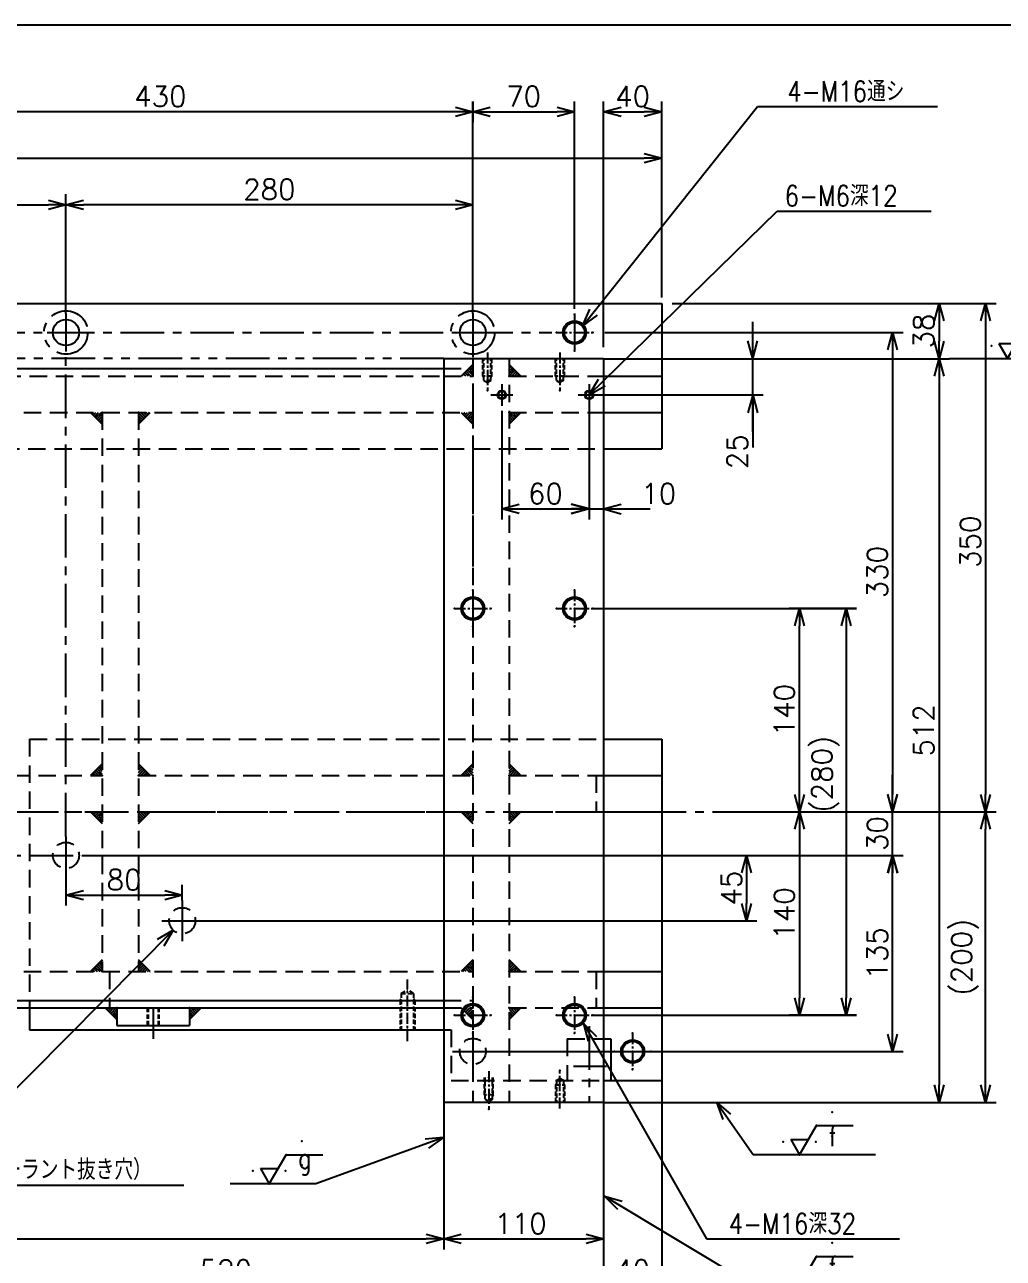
# Model space of a CAD drawing. Header units: millimetres. Extents: x -868 to 0, y 0 to 636.
# Drawn here: x -389.3 to -220.9, y 372.7 to 585 of the extents above; entities that cross this region are included whole.
import ezdxf

# ---------------------------------------------------------------- set-up
doc = ezdxf.new("R2010")
doc.units = ezdxf.units.MM
for name, pattern in [('CENTER', [12, 7.5, -1.5, 1.5, -1.5]), ('DASHED', [4.5, 3, -1.5]), ('PHANTOM', [15, 7.5, -1.5, 1.5, -1.5, 1.5, -1.5])]:
    doc.linetypes.add(name, pattern=pattern)
doc.layers.add('VIEW0001', color=7, linetype='Continuous')
doc.styles.get("Standard").update_dxf_attribs({"font": 'ROMANS', "bigfont": 'EXTFONT'})
doc.dimstyles.new('ISO-25', dxfattribs={"dimtxt": 2.5, "dimasz": 2.5, "dimexe": 1.25, "dimexo": 0.625, "dimtad": 1, "dimtxsty": 'Standard', "dimcen": 2.5, "dimadec": 0, "dimazin": 0, "dimtfac": 1, "dimtmove": 0, "dimatfit": 3, "dimfxl": 1, "dimarcsym": 0})

# ---------------------------------------------------------------- blocks, each defined once
blk = doc.blocks.new('DTL0026')
at = {"color": 0, "linetype": 'DASHED'}
for p, q in [((-4, 12), (-4, 0)), ((-3.4, 12), (-3.4, 0)), ((3.4, 12), (3.4, 0)), ((4, 12), (4, 0))]:
    blk.add_line(p, q, dxfattribs=at)
at = {"color": 0}
blk.add_point((0, 0), dxfattribs=at)
blk = doc.blocks.new('DTL0055')
at = {"color": 0, "linetype": 'CENTER'}
blk.add_line((-7.93, 0), (34.57, 0), dxfattribs=at)
at = {"color": 0, "linetype": 'DASHED'}
for p, q in [((20, 5), (0, 5)), ((25, 4.25), (0, 4.25)), ((20, 5), (20, -5)), ((20, 5), (21.3, 4.25)), ((25, 4.25), (25, -4.25)), ((25, 4.25), (27.45, 0)), ((25, -4.25), (0, -4.25)), ((20, -5), (0, -5)), ((20, -5), (21.3, -4.25)), ((25, -4.25), (27.45, 0))]:
    blk.add_line(p, q, dxfattribs=at)
at = {"color": 0}
for p in [(0, 0), (20, 0)]:
    blk.add_point(p, dxfattribs=at)
blk = doc.blocks.new('DTL0018')
h = blk.add_hatch()
h.set_pattern_fill('ANSI31', color=0, scale=0.4, style=0, pattern_type=2)
h.set_pattern_definition([(45, (0, 0), (-0.89443, 0.89443), [])])
h.paths.add_polyline_path([(0, 8), (8, 0), (0, 0)])
at = {"color": 0, "linetype": 'Continuous'}
blk.add_line((8, 0), (0, 8), dxfattribs=at)
at = {"color": 0}
blk.add_point((0, 0), dxfattribs=at)
blk = doc.blocks.new('DTL0029')
at = {"color": 0, "linetype": 'CENTER'}
for p, q in [((0, 12.5), (0, -12.5)), ((-12.5, 0), (12.5, 0))]:
    blk.add_line(p, q, dxfattribs=at)
at = {"color": 0, "linetype": 'Continuous'}
for radius in [8, 7]:
    blk.add_circle((0, 0), radius, dxfattribs=at)
at = {"color": 0}
for p in [(0, 12.5), (-12.5, 0), (-12.5, 0), (-12.5, 0), (0, 0), (12.5, 0), (12.5, 0), (12.5, 0), (0, -12.5)]:
    blk.add_point(p, dxfattribs=at)
blk = doc.blocks.new('DTL0028')
at = {"color": 0, "linetype": 'CENTER'}
blk.add_line((4.25, 0), (-21.82, 0), dxfattribs=at)
at = {"color": 0, "linetype": 'DASHED'}
for p, q in [((-15, 2.5), (-16.44, 0)), ((-15, -2.5), (-16.44, 0)), ((-15, -2.5), (-15, 2.5)), ((-15, 2.5), (0, 2.5)), ((-12, 3), (-12.87, 2.5)), ((-12, -3), (-12, 3)), ((-12, 3), (0, 3)), ((-15, -2.5), (0, -2.5)), ((-12, -3), (-12.87, -2.5)), ((-12, -3), (0, -3))]:
    blk.add_line(p, q, dxfattribs=at)
at = {"color": 0}
for p in [(-21.82, 0), (-12, 0), (0, 0)]:
    blk.add_point(p, dxfattribs=at)
blk = doc.blocks.new('USER0013')
at = {"color": 0, "linetype": 'Continuous'}
for radius in [3, 2.5]:
    blk.add_circle((0, 0), radius, dxfattribs=at)
at = {"color": 0}
blk.add_point((0, 0), dxfattribs=at)
blk = doc.blocks.new('_Open30')
at = {"color": 0, "linetype": 'ByBlock', "lineweight": -2}
for p, q in [((-1, 0.267949), (0, 0)), ((0, 0), (-1, -0.267949)), ((0, 0), (-1, 0))]:
    blk.add_line(p, q, dxfattribs=at)
blk = doc.blocks.new('*D116')
at = {"color": 0, "lineweight": -2}
for p, q in [((-277.6, 537.01), (-230.2, 537.01)), ((-232, 534.01), (-232, 530.51))]:
    blk.add_line(p, q, dxfattribs=at)
at = {"layer": 'Defpoints', "color": 0}
for p in [(-277.6, 537.01), (-265.97, 527.51), (-232, 527.51)]:
    blk.add_point(p, dxfattribs=at)
at = {"color": 0, "lineweight": -2, "xscale": 3, "yscale": 3, "zscale": 3}
for p, rotation in [((-232, 537.01), 90), ((-232, 527.51), 270)]:
    blk.add_blockref('_Open30', p, dxfattribs=dict(at, rotation=rotation))
at = {"color": 0, "insert": (-234.64, 532.27), "char_height": 3.5, "attachment_point": 5, "rotation": 90}
blk.add_mtext('38', dxfattribs=at)
blk = doc.blocks.new('*D117')
at = {"color": 0, "lineweight": -2}
for p, q in [((-254.41, 442.01), (-238.2, 442.01)), ((-240, 411.26), (-240, 439.01)), ((-308.72, 408.26), (-238.2, 408.26))]:
    blk.add_line(p, q, dxfattribs=at)
at = {"layer": 'Defpoints', "color": 0}
for p in [(-254.41, 442.01), (-240, 442.01), (-308.72, 408.26)]:
    blk.add_point(p, dxfattribs=at)
at = {"color": 0, "lineweight": -2, "xscale": 3, "yscale": 3, "zscale": 3}
for p, rotation in [((-240, 442.01), 90), ((-240, 408.26), 270)]:
    blk.add_blockref('_Open30', p, dxfattribs=dict(at, rotation=rotation))
at = {"color": 0, "insert": (-242.64, 425.14), "char_height": 3.5, "attachment_point": 5, "rotation": 90}
blk.add_mtext('135', dxfattribs=at)
blk = doc.blocks.new('*D150')
at = {"color": 0, "lineweight": -2}
for p, q in [((-382.22, 535.26), (-382.22, 555.8)), ((-312.22, 535.26), (-312.22, 555.8)), ((-315.22, 554), (-379.22, 554))]:
    blk.add_line(p, q, dxfattribs=at)
at = {"layer": 'Defpoints', "color": 0}
for p in [(-382.22, 554), (-382.22, 535.26), (-312.22, 535.26)]:
    blk.add_point(p, dxfattribs=at)
at = {"color": 0, "lineweight": -2, "xscale": 3, "yscale": 3, "zscale": 3, "rotation": 180}
blk.add_blockref('_Open30', (-382.22, 554), dxfattribs=at)
at = {"color": 0, "lineweight": -2, "xscale": 3, "yscale": 3, "zscale": 3}
blk.add_blockref('_Open30', (-312.22, 554), dxfattribs=at)
at = {"color": 0, "insert": (-347.22, 556.64), "char_height": 3.5, "attachment_point": 5}
blk.add_mtext('280', dxfattribs=at)
blk = doc.blocks.new('USER0001')
at = {"color": 0, "linetype": 'Continuous'}
for p, q in [((0, 0), (2.89, 5)), ((2.89, 5), (9.2, 5)), ((-1.5, 2.6), (0, 0)), ((-1.5, 2.6), (1.5, 2.6))]:
    blk.add_line(p, q, dxfattribs=at)
at = {"color": 0}
for p in [(5.6, 7.3), (2.89, 5), (-2.8, 2.2), (2.8, 2.2), (5.6, 3.2), (5.6, 3.2), (0, 0)]:
    blk.add_point(p, dxfattribs=at)
blk = doc.blocks.new('SYM0018')
at = {"color": 0}
blk.add_blockref('USER0001', (0, 0), dxfattribs=at)
at = {"color": 0, "insert": (4.98, 1.45), "char_height": 3.5, "attachment_point": 7}
blk.add_mtext('{\\W0.8;g}', dxfattribs=at)
blk = doc.blocks.new('SYM0019')
at = {"color": 7, "linetype": 'Continuous'}
for p, q in [((0, 0), (-21.99, -7.93)), ((0, 0), (-3.15, -0.27)), ((0, 0), (-2.6, -1.81)), ((-21.99, -7.93), (-36.69, -7.93))]:
    blk.add_line(p, q, dxfattribs=at)
blk = doc.blocks.new('SYM0020')
at = {"color": 0}
blk.add_blockref('USER0001', (0, 0), dxfattribs=at)
at = {"color": 0, "insert": (4.98, 1.45), "char_height": 3.5, "attachment_point": 7}
blk.add_mtext('{\\W0.8;f}', dxfattribs=at)
blk = doc.blocks.new('SYM0032')
at = {"color": 7, "linetype": 'Continuous'}
for p, q in [((0, 0), (21.2, -37.09)), ((0, 0), (2.23, -2.25)), ((0, 0), (0.81, -3.06)), ((21.2, -37.09), (54.36, -37.09))]:
    blk.add_line(p, q, dxfattribs=at)
at = {"color": 7, "insert": (24.98, -36.21), "char_height": 3.5, "attachment_point": 7}
blk.add_mtext('{\\W0.833333;4-M16深32}', dxfattribs=at)
blk = doc.blocks.new('*D215')
at = {"color": 0, "lineweight": -2}
for p, q in [((-559.72, 537.7), (-559.72, 563)), ((-279.72, 538.03), (-279.72, 563)), ((-556.72, 562), (-282.72, 562))]:
    blk.add_line(p, q, dxfattribs=at)
at = {"layer": 'Defpoints', "color": 0}
for p in [(-279.72, 562), (-559.72, 537.7), (-279.72, 538.03)]:
    blk.add_point(p, dxfattribs=at)
at = {"color": 0, "lineweight": -2, "xscale": 3, "yscale": 3, "zscale": 3, "rotation": 180}
blk.add_blockref('_Open30', (-559.72, 562), dxfattribs=at)
at = {"color": 0, "lineweight": -2, "xscale": 3, "yscale": 3, "zscale": 3}
blk.add_blockref('_Open30', (-279.72, 562), dxfattribs=at)
at = {"color": 0, "insert": (-407.79, 564.64), "char_height": 3.5, "attachment_point": 5}
blk.add_mtext('\\A1;1120', dxfattribs=at)
blk = doc.blocks.new('*D216')
at = {"color": 0, "lineweight": -2}
for p, q in [((-317.22, 399.51), (-317.22, 374.2)), ((-289.72, 399.51), (-289.72, 374.2)), ((-314.22, 376), (-292.72, 376))]:
    blk.add_line(p, q, dxfattribs=at)
at = {"layer": 'Defpoints', "color": 0}
for p in [(-317.22, 399.51), (-289.72, 399.51), (-289.72, 376)]:
    blk.add_point(p, dxfattribs=at)
at = {"color": 0, "lineweight": -2, "xscale": 3, "yscale": 3, "zscale": 3, "rotation": 180}
blk.add_blockref('_Open30', (-317.22, 376), dxfattribs=at)
at = {"color": 0, "lineweight": -2, "xscale": 3, "yscale": 3, "zscale": 3}
blk.add_blockref('_Open30', (-289.72, 376), dxfattribs=at)
at = {"color": 0, "insert": (-304, 378.64), "char_height": 3.5, "attachment_point": 5}
blk.add_mtext('\\A1;110', dxfattribs=at)
blk = doc.blocks.new('*D217')
at = {"color": 0, "lineweight": -2}
for p, q in [((-523.47, 399.51), (-523.47, 374.2)), ((-520.47, 376), (-320.22, 376))]:
    blk.add_line(p, q, dxfattribs=at)
at = {"layer": 'Defpoints', "color": 0}
for p in [(-523.47, 399.51), (-317.22, 399.51), (-317.22, 376)]:
    blk.add_point(p, dxfattribs=at)
at = {"color": 0, "lineweight": -2, "xscale": 3, "yscale": 3, "zscale": 3, "rotation": 180}
blk.add_blockref('_Open30', (-523.47, 376), dxfattribs=at)
at = {"color": 0, "lineweight": -2, "xscale": 3, "yscale": 3, "zscale": 3}
blk.add_blockref('_Open30', (-317.22, 376), dxfattribs=at)
at = {"color": 0, "insert": (-408, 378.64), "char_height": 3.5, "attachment_point": 5}
blk.add_mtext('\\A1;825', dxfattribs=at)
blk = doc.blocks.new('*D218')
at = {"color": 0, "lineweight": -2}
for p, q in [((-291.6, 484.51), (-246.2, 484.51)), ((-248, 481.51), (-248, 417.51)), ((-291.6, 414.51), (-246.2, 414.51))]:
    blk.add_line(p, q, dxfattribs=at)
at = {"layer": 'Defpoints', "color": 0}
for p in [(-291.6, 484.51), (-291.6, 414.51), (-248, 414.51)]:
    blk.add_point(p, dxfattribs=at)
at = {"color": 0, "lineweight": -2, "xscale": 3, "yscale": 3, "zscale": 3}
for p, rotation in [((-248, 484.51), 90.00000000000001), ((-248, 414.51), 270)]:
    blk.add_blockref('_Open30', p, dxfattribs=dict(at, rotation=rotation))
at = {"color": 0, "insert": (-251.54, 456), "char_height": 3.5, "attachment_point": 5, "rotation": 90}
blk.add_mtext('\\A1;(280)', dxfattribs=at)
blk = doc.blocks.new('*D219')
at = {"color": 0, "lineweight": -2}
for p, q in [((-288.28, 527.51), (-230.2, 527.51)), ((-232, 524.51), (-232, 402.51)), ((-289.72, 399.51), (-230.2, 399.51))]:
    blk.add_line(p, q, dxfattribs=at)
at = {"layer": 'Defpoints', "color": 0}
for p in [(-288.28, 527.51), (-289.72, 399.51), (-232, 399.51)]:
    blk.add_point(p, dxfattribs=at)
at = {"color": 0, "lineweight": -2, "xscale": 3, "yscale": 3, "zscale": 3}
for p, rotation in [((-232, 527.51), 90.00000000000001), ((-232, 399.51), 270)]:
    blk.add_blockref('_Open30', p, dxfattribs=dict(at, rotation=rotation))
at = {"color": 0, "insert": (-234.64, 463.52), "char_height": 3.5, "attachment_point": 5, "rotation": 90}
blk.add_mtext('\\A1;512', dxfattribs=at)
blk = doc.blocks.new('*D220')
at = {"color": 0, "lineweight": -2}
for p, q in [((-312.22, 535.62), (-312.22, 571.8)), ((-294.72, 536.1), (-294.72, 571.8)), ((-309.22, 570), (-297.72, 570))]:
    blk.add_line(p, q, dxfattribs=at)
at = {"layer": 'Defpoints', "color": 0}
for p in [(-294.72, 570), (-312.22, 535.62), (-294.72, 536.1)]:
    blk.add_point(p, dxfattribs=at)
at = {"color": 0, "lineweight": -2, "xscale": 3, "yscale": 3, "zscale": 3, "rotation": 180}
blk.add_blockref('_Open30', (-312.22, 570), dxfattribs=at)
at = {"color": 0, "lineweight": -2, "xscale": 3, "yscale": 3, "zscale": 3}
blk.add_blockref('_Open30', (-294.72, 570), dxfattribs=at)
at = {"color": 0, "insert": (-303.47, 572.64), "char_height": 3.5, "attachment_point": 5}
blk.add_mtext('\\A1;70', dxfattribs=at)
blk = doc.blocks.new('*D233')
at = {"color": 0, "lineweight": -2}
for p, q in [((-289.72, 399.51), (-289.72, 366.2)), ((-292.72, 368), (-416.72, 368))]:
    blk.add_line(p, q, dxfattribs=at)
at = {"layer": 'Defpoints', "color": 0}
for p in [(-289.72, 399.51), (-419.72, 387.63), (-419.72, 368)]:
    blk.add_point(p, dxfattribs=at)
at = {"color": 0, "lineweight": -2, "xscale": 3, "yscale": 3, "zscale": 3, "rotation": 180}
blk.add_blockref('_Open30', (-419.72, 368), dxfattribs=at)
at = {"color": 0, "lineweight": -2, "xscale": 3, "yscale": 3, "zscale": 3}
blk.add_blockref('_Open30', (-289.72, 368), dxfattribs=at)
at = {"color": 0, "insert": (-354.72, 370.64), "char_height": 3.5, "attachment_point": 5}
blk.add_mtext('520', dxfattribs=at)
blk = doc.blocks.new('*D250')
at = {"color": 0, "lineweight": -2}
for p, q in [((-279.72, 403.26), (-279.72, 366.2)), ((-282.72, 368), (-286.72, 368))]:
    blk.add_line(p, q, dxfattribs=at)
at = {"layer": 'Defpoints', "color": 0}
for p in [(-279.72, 403.26), (-289.72, 368), (-289.72, 351.7)]:
    blk.add_point(p, dxfattribs=at)
at = {"color": 0, "lineweight": -2, "xscale": 3, "yscale": 3, "zscale": 3, "rotation": 180}
blk.add_blockref('_Open30', (-289.72, 368), dxfattribs=at)
at = {"color": 0, "lineweight": -2, "xscale": 3, "yscale": 3, "zscale": 3}
blk.add_blockref('_Open30', (-279.72, 368), dxfattribs=at)
at = {"color": 0, "insert": (-284.72, 370.64), "char_height": 3.5, "attachment_point": 5}
blk.add_mtext('40', dxfattribs=at)
blk = doc.blocks.new('SYM0035')
at = {"color": 7, "linetype": 'Continuous'}
for p, q in [((0, 0), (25.55, -15.39)), ((0, 0), (3.04, -0.87)), ((0, 0), (2.19, -2.28)), ((25.55, -15.39), (46.61, -15.39))]:
    blk.add_line(p, q, dxfattribs=at)
blk = doc.blocks.new('SYM0039')
at = {"color": 0}
blk.add_blockref('USER0001', (0, 0), dxfattribs=at)
at = {"color": 0, "insert": (4.98, 1.45), "char_height": 3.5, "attachment_point": 7}
blk.add_mtext('{\\W0.8;f}', dxfattribs=at)
blk = doc.blocks.new('*D273')
at = {"color": 0, "lineweight": -2}
for p, q in [((-246.2, 484.51), (-257.8, 484.51)), ((-256, 452.51), (-256, 481.51)), ((-267.84, 449.51), (-254.2, 449.51))]:
    blk.add_line(p, q, dxfattribs=at)
at = {"layer": 'Defpoints', "color": 0}
for p in [(-256, 484.51), (-246.2, 484.51), (-267.84, 449.51)]:
    blk.add_point(p, dxfattribs=at)
at = {"color": 0, "lineweight": -2, "xscale": 3, "yscale": 3, "zscale": 3}
for p, rotation in [((-256, 484.51), 90), ((-256, 449.51), 270)]:
    blk.add_blockref('_Open30', p, dxfattribs=dict(at, rotation=rotation))
at = {"color": 0, "insert": (-258.64, 467.02), "char_height": 3.5, "attachment_point": 5, "rotation": 90}
blk.add_mtext('140', dxfattribs=at)
blk = doc.blocks.new('*D274')
at = {"color": 0, "lineweight": -2}
for p, q in [((-256, 446.51), (-256, 417.51)), ((-246.2, 414.51), (-257.8, 414.51))]:
    blk.add_line(p, q, dxfattribs=at)
at = {"layer": 'Defpoints', "color": 0}
for p in [(-267.84, 449.51), (-256, 414.51), (-246.2, 414.51)]:
    blk.add_point(p, dxfattribs=at)
at = {"color": 0, "lineweight": -2, "xscale": 3, "yscale": 3, "zscale": 3}
for p, rotation in [((-256, 449.51), 90), ((-256, 414.51), 270)]:
    blk.add_blockref('_Open30', p, dxfattribs=dict(at, rotation=rotation))
at = {"color": 0, "insert": (-258.64, 432.02), "char_height": 3.5, "attachment_point": 5, "rotation": 90}
blk.add_mtext('140', dxfattribs=at)
blk = doc.blocks.new('*D275')
at = {"color": 0, "lineweight": -2}
for p, q in [((-289.49, 532.01), (-238.2, 532.01)), ((-240, 529.01), (-240, 452.51)), ((-267.84, 449.51), (-238.2, 449.51))]:
    blk.add_line(p, q, dxfattribs=at)
at = {"layer": 'Defpoints', "color": 0}
for p in [(-289.49, 532.01), (-267.84, 449.51), (-240, 449.51)]:
    blk.add_point(p, dxfattribs=at)
at = {"color": 0, "lineweight": -2, "xscale": 3, "yscale": 3, "zscale": 3}
for p, rotation in [((-240, 532.01), 90.00000000000001), ((-240, 449.51), 270)]:
    blk.add_blockref('_Open30', p, dxfattribs=dict(at, rotation=rotation))
at = {"color": 0, "insert": (-242.64, 490.77), "char_height": 3.5, "attachment_point": 5, "rotation": 90}
blk.add_mtext('330', dxfattribs=at)
blk = doc.blocks.new('*D276')
at = {"color": 7, "linetype": 'Continuous'}
for p, q in [((-240, 435.66), (-240, 455.86)), ((-240, 449.51), (-240.82, 452.57)), ((-240, 449.51), (-239.18, 452.57)), ((-378.97, 442.01), (-238.2, 442.01)), ((-240, 442.01), (-240.82, 438.96)), ((-240, 442.01), (-239.18, 438.96))]:
    blk.add_line(p, q, dxfattribs=at)
at = {"layer": 'Defpoints', "color": 0}
for p in [(-267.84, 449.51), (-240, 449.51), (-378.97, 442.01)]:
    blk.add_point(p, dxfattribs=at)
at = {"color": 0, "insert": (-242.64, 445.77), "char_height": 3.5, "attachment_point": 5, "rotation": 90}
blk.add_mtext('30', dxfattribs=at)
blk = doc.blocks.new('*D284')
at = {"color": 0, "lineweight": -2}
for p, q in [((-419.72, 548.72), (-419.72, 555.8)), ((-382.22, 537.53), (-382.22, 555.8)), ((-416.72, 554), (-385.22, 554))]:
    blk.add_line(p, q, dxfattribs=at)
at = {"layer": 'Defpoints', "color": 0}
for p in [(-382.22, 554), (-419.72, 548.72), (-382.22, 537.53)]:
    blk.add_point(p, dxfattribs=at)
at = {"color": 0, "lineweight": -2, "xscale": 3, "yscale": 3, "zscale": 3, "rotation": 180}
blk.add_blockref('_Open30', (-419.72, 554), dxfattribs=at)
at = {"color": 0, "lineweight": -2, "xscale": 3, "yscale": 3, "zscale": 3}
blk.add_blockref('_Open30', (-382.22, 554), dxfattribs=at)
at = {"color": 0, "insert": (-400.97, 556.64), "char_height": 3.5, "attachment_point": 5}
blk.add_mtext('150', dxfattribs=at)
blk = doc.blocks.new('*D287')
at = {"color": 0, "lineweight": -2}
for p, q in [((-419.72, 548.72), (-419.72, 571.8)), ((-312.22, 571.8), (-312.22, 568.2)), ((-315.22, 570), (-416.72, 570))]:
    blk.add_line(p, q, dxfattribs=at)
at = {"layer": 'Defpoints', "color": 0}
for p in [(-312.22, 571.8), (-419.72, 570), (-419.72, 548.72)]:
    blk.add_point(p, dxfattribs=at)
at = {"color": 0, "lineweight": -2, "xscale": 3, "yscale": 3, "zscale": 3, "rotation": 180}
blk.add_blockref('_Open30', (-419.72, 570), dxfattribs=at)
at = {"color": 0, "lineweight": -2, "xscale": 3, "yscale": 3, "zscale": 3}
blk.add_blockref('_Open30', (-312.22, 570), dxfattribs=at)
at = {"color": 0, "insert": (-365.97, 572.64), "char_height": 3.5, "attachment_point": 5}
blk.add_mtext('430', dxfattribs=at)
blk = doc.blocks.new('*D289')
at = {"color": 0, "lineweight": -2}
for p, q in [((-289.72, 529.49), (-289.72, 571.8)), ((-279.72, 538.44), (-279.72, 571.8)), ((-286.72, 570), (-282.72, 570))]:
    blk.add_line(p, q, dxfattribs=at)
at = {"layer": 'Defpoints', "color": 0}
for p in [(-279.72, 570), (-279.72, 538.44), (-289.72, 529.49)]:
    blk.add_point(p, dxfattribs=at)
at = {"color": 0, "lineweight": -2, "xscale": 3, "yscale": 3, "zscale": 3, "rotation": 180}
blk.add_blockref('_Open30', (-289.72, 570), dxfattribs=at)
at = {"color": 0, "lineweight": -2, "xscale": 3, "yscale": 3, "zscale": 3}
blk.add_blockref('_Open30', (-279.72, 570), dxfattribs=at)
at = {"color": 0, "insert": (-284.72, 572.64), "char_height": 3.5, "attachment_point": 5}
blk.add_mtext('40', dxfattribs=at)
blk = doc.blocks.new('*D290')
at = {"color": 0, "lineweight": -2}
for p, q in [((-277.91, 537.01), (-222.2, 537.01)), ((-224, 534.01), (-224, 452.51)), ((-267.84, 449.51), (-222.2, 449.51))]:
    blk.add_line(p, q, dxfattribs=at)
at = {"layer": 'Defpoints', "color": 0}
for p in [(-277.91, 537.01), (-267.84, 449.51), (-224, 449.51)]:
    blk.add_point(p, dxfattribs=at)
at = {"color": 0, "lineweight": -2, "xscale": 3, "yscale": 3, "zscale": 3}
for p, rotation in [((-224, 537.01), 90.00000000000001), ((-224, 449.51), 270)]:
    blk.add_blockref('_Open30', p, dxfattribs=dict(at, rotation=rotation))
at = {"color": 0, "insert": (-226.64, 496), "char_height": 3.5, "attachment_point": 5, "rotation": 90}
blk.add_mtext('350', dxfattribs=at)
blk = doc.blocks.new('*D291')
at = {"color": 0, "lineweight": -2}
for p, q in [((-224, 402.51), (-224, 446.51)), ((-289.72, 399.51), (-222.2, 399.51))]:
    blk.add_line(p, q, dxfattribs=at)
at = {"layer": 'Defpoints', "color": 0}
for p in [(-267.84, 449.51), (-224, 449.51), (-289.72, 399.51)]:
    blk.add_point(p, dxfattribs=at)
at = {"color": 0, "lineweight": -2, "xscale": 3, "yscale": 3, "zscale": 3}
for p, rotation in [((-224, 449.51), 90), ((-224, 399.51), 270)]:
    blk.add_blockref('_Open30', p, dxfattribs=dict(at, rotation=rotation))
at = {"color": 0, "insert": (-227.54, 424.52), "char_height": 3.5, "attachment_point": 5, "rotation": 90}
blk.add_mtext('(200)', dxfattribs=at)
blk = doc.blocks.new('SYM0040')
at = {"color": 7, "linetype": 'Continuous'}
for p, q in [((0, 0), (30.09, 37.77)), ((30.09, 37.77), (61.07, 37.77)), ((0, 0), (1.26, 2.9)), ((0, 0), (2.54, 1.88))]:
    blk.add_line(p, q, dxfattribs=at)
at = {"color": 7, "insert": (35.19, 38.64), "char_height": 3.5, "attachment_point": 7}
blk.add_mtext('{\\W0.833333;4-M16通シ}', dxfattribs=at)
blk = doc.blocks.new('*D310')
at = {"color": 0, "lineweight": -2}
for p, q in [((-307.22, 518.52), (-307.22, 499.84)), ((-292.22, 519.39), (-292.22, 499.84)), ((-304.22, 501.64), (-295.22, 501.64))]:
    blk.add_line(p, q, dxfattribs=at)
at = {"layer": 'Defpoints', "color": 0}
for p in [(-307.22, 518.52), (-292.22, 519.39), (-292.22, 501.64)]:
    blk.add_point(p, dxfattribs=at)
at = {"color": 0, "lineweight": -2, "xscale": 3, "yscale": 3, "zscale": 3, "rotation": 180}
blk.add_blockref('_Open30', (-307.22, 501.64), dxfattribs=at)
at = {"color": 0, "lineweight": -2, "xscale": 3, "yscale": 3, "zscale": 3}
blk.add_blockref('_Open30', (-292.22, 501.64), dxfattribs=at)
at = {"color": 0, "insert": (-299.72, 504.28), "char_height": 3.5, "attachment_point": 5}
blk.add_mtext('60', dxfattribs=at)
blk = doc.blocks.new('*D311')
at = {"color": 2, "linetype": 'Continuous'}
for p, q in [((-292.22, 518.66), (-292.22, 499.84)), ((-298.57, 501.64), (-283.37, 501.64)), ((-292.22, 501.64), (-295.28, 502.46)), ((-292.22, 501.64), (-295.28, 500.82)), ((-289.72, 501.64), (-286.67, 502.46)), ((-289.72, 501.64), (-286.67, 500.82)), ((-289.72, 501.64), (-281.68, 501.64))]:
    blk.add_line(p, q, dxfattribs=at)
at = {"layer": 'Defpoints', "color": 0}
for p in [(-289.72, 527.51), (-292.22, 518.66), (-289.72, 501.64)]:
    blk.add_point(p, dxfattribs=at)
at = {"color": 0, "insert": (-280.23, 504.28), "char_height": 3.5, "attachment_point": 5}
blk.add_mtext('10', dxfattribs=at)
blk = doc.blocks.new('*D312')
at = {"color": 2, "linetype": 'Continuous'}
for p, q in [((-264.07, 514.91), (-264.07, 533.86)), ((-264.07, 527.51), (-264.89, 530.57)), ((-264.07, 527.51), (-263.25, 530.57)), ((-289.72, 527.51), (-262.27, 527.51)), ((-290.35, 521.26), (-262.27, 521.26)), ((-264.07, 521.26), (-264.89, 518.21)), ((-264.07, 521.26), (-263.25, 518.21)), ((-264.07, 521.26), (-264.07, 512.24))]:
    blk.add_line(p, q, dxfattribs=at)
at = {"layer": 'Defpoints', "color": 0}
for p in [(-289.72, 527.51), (-264.07, 527.51), (-290.35, 521.26)]:
    blk.add_point(p, dxfattribs=at)
at = {"color": 0, "insert": (-266.71, 511.49), "char_height": 3.5, "attachment_point": 5, "rotation": 90}
blk.add_mtext('25', dxfattribs=at)
blk = doc.blocks.new('SYM0043')
at = {"color": 2, "linetype": 'Continuous'}
for p, q in [((0, 0), (32.36, 31.65)), ((32.36, 31.65), (58.87, 31.65)), ((0, 0), (1.61, 2.72)), ((0, 0), (2.76, 1.55))]:
    blk.add_line(p, q, dxfattribs=at)
at = {"color": 2, "insert": (33.64, 32.53), "char_height": 3.5, "attachment_point": 7}
blk.add_mtext('{\\W0.833333;6-M6深12}', dxfattribs=at)
blk = doc.blocks.new('SYM0045')
at = {"color": 241, "linetype": 'Continuous'}
for q in [(-43.43, -43.92), (-2.73, -1.6), (-1.57, -2.75)]:
    blk.add_line((0, 0), q, dxfattribs=at)
blk = doc.blocks.new('SYM0046')
at = {"color": 241, "linetype": 'Continuous'}
for p, q in [((0, 0), (68.1, -44.3)), ((0, 0), (3.01, -0.98)), ((0, 0), (2.11, -2.35)), ((68.1, -44.3), (113.41, -44.3))]:
    blk.add_line(p, q, dxfattribs=at)
at = {"color": 241, "insert": (70.03, -43.42), "char_height": 3.5, "attachment_point": 7}
blk.add_mtext('{\\W0.833333;（2-クーラント抜き穴）}', dxfattribs=at)
blk = doc.blocks.new('*D349')
at = {"color": 0, "lineweight": -2}
for p, q in [((-378.97, 442.01), (-263.33, 442.01)), ((-265.13, 439.01), (-265.13, 433.76)), ((-358.72, 430.76), (-263.33, 430.76))]:
    blk.add_line(p, q, dxfattribs=at)
at = {"layer": 'Defpoints', "color": 0}
for p in [(-378.97, 442.01), (-358.72, 430.76), (-265.13, 430.76)]:
    blk.add_point(p, dxfattribs=at)
at = {"color": 0, "lineweight": -2, "xscale": 3, "yscale": 3, "zscale": 3}
for p, rotation in [((-265.13, 442.01), 90), ((-265.13, 430.76), 270)]:
    blk.add_blockref('_Open30', p, dxfattribs=dict(at, rotation=rotation))
at = {"color": 0, "insert": (-267.77, 436.39), "char_height": 3.5, "attachment_point": 5, "rotation": 90}
blk.add_mtext('45', dxfattribs=at)
blk = doc.blocks.new('*D351')
at = {"color": 0, "lineweight": -2}
for p, q in [((-382.22, 445.26), (-382.22, 433.37)), ((-362.22, 434.26), (-362.22, 436.97)), ((-379.22, 435.17), (-365.22, 435.17))]:
    blk.add_line(p, q, dxfattribs=at)
at = {"layer": 'Defpoints', "color": 0}
for p in [(-382.22, 445.26), (-362.22, 435.17), (-362.22, 434.26)]:
    blk.add_point(p, dxfattribs=at)
at = {"color": 0, "lineweight": -2, "xscale": 3, "yscale": 3, "zscale": 3, "rotation": 180}
blk.add_blockref('_Open30', (-382.22, 435.17), dxfattribs=at)
at = {"color": 0, "lineweight": -2, "xscale": 3, "yscale": 3, "zscale": 3}
blk.add_blockref('_Open30', (-362.22, 435.17), dxfattribs=at)
at = {"color": 0, "insert": (-372.22, 437.81), "char_height": 3.5, "attachment_point": 5}
blk.add_mtext('80', dxfattribs=at)
blk = doc.blocks.new('SYM0053')
at = {"color": 161}
blk.add_blockref('USER0001', (0, 0), dxfattribs=at)
at = {"color": 161, "insert": (4.98, 1.45), "char_height": 3.5, "attachment_point": 7}
blk.add_mtext('{\\W0.8;f}', dxfattribs=at)
blk = doc.blocks.new('SYM0054')
at = {"color": 7, "linetype": 'Continuous'}
for p, q in [((0, 0), (6.3, -9.01)), ((0, 0), (2.42, -2.03)), ((0, 0), (1.08, -2.97)), ((6.3, -9.01), (27.36, -9.01))]:
    blk.add_line(p, q, dxfattribs=at)

msp = doc.modelspace()

# ---------------------------------------------------------------- linework, layer by layer
at = {"color": 7, "linetype": 'Continuous'}
for p, q in [((-559.721, 537.014), (-279.721, 537.014)), ((-279.721, 537.014), (-279.721, 512.014)), ((-317.221, 527.514), (-289.721, 527.514)), ((-317.221, 527.514), (-317.221, 399.514)), ((-289.721, 527.514), (-289.721, 399.514)), ((-230.2, 527.514), (-207.516, 527.514)), ((-523.471, 525.814), (-317.221, 525.814)), ((-289.721, 524.514), (-279.721, 524.514)), ((-289.721, 518.264), (-279.721, 518.264)), ((-289.721, 512.014), (-279.721, 512.014)), ((-289.721, 462.014), (-279.721, 462.014)), ((-279.721, 462.014), (-279.721, 403.264)), ((-289.721, 455.764), (-279.721, 455.764)), ((-289.721, 449.514), (-279.721, 449.514)), ((-289.721, 422.014), (-279.721, 422.014)), ((-523.471, 417.064), (-317.221, 417.064)), ((-523.471, 415.764), (-317.221, 415.764)), ((-388.471, 415.764), (-388.471, 412.014)), ((-373.471, 415.764), (-373.471, 412.764)), ((-360.971, 415.764), (-360.971, 412.764)), ((-289.721, 415.764), (-279.721, 415.764)), ((-388.471, 412.014), (-317.221, 412.014)), ((-373.471, 412.764), (-360.971, 412.764)), ((-289.721, 410.429), (-288.471, 410.429)), ((-288.471, 410.429), (-288.471, 403.264)), ((-289.721, 403.264), (-279.721, 403.264)), ((-317.221, 399.514), (-289.721, 399.514))]:
    msp.add_line(p, q, dxfattribs=at)
at = {"color": 7, "linetype": 'CENTER'}
for p, q in [((-382.221, 535.264), (-382.221, 528.764)), ((-312.221, 535.264), (-312.221, 487.934)), ((-294.721, 535.264), (-294.721, 528.764)), ((-540.82, 532.014), (-298.616, 532.014)), ((-385.471, 532.014), (-378.971, 532.014)), ((-315.471, 532.014), (-308.971, 532.014)), ((-382.221, 445.264), (-382.221, 528.764)), ((-307.221, 523.139), (-307.221, 519.389)), ((-292.221, 523.139), (-292.221, 519.389)), ((-309.096, 521.264), (-305.346, 521.264)), ((-294.096, 521.264), (-290.346, 521.264)), ((-606.985, 449.514), (-267.845, 449.514)), ((-382.221, 445.264), (-382.221, 438.764)), ((-460.471, 442.014), (-378.971, 442.014)), ((-362.221, 434.264), (-362.221, 427.264)), ((-365.721, 430.764), (-358.721, 430.764)), ((-367.221, 415.764), (-367.221, 410.431)), ((-292.221, 412.6), (-292.221, 399.514)), ((-312.221, 411.764), (-312.221, 404.764)), ((-315.721, 408.264), (-308.721, 408.264)), ((-294.912, 405.764), (-289.218, 405.764))]:
    msp.add_line(p, q, dxfattribs=at)
at = {"color": 7, "linetype": 'PHANTOM'}
msp.add_line((-317.221, 527.514), (-523.471, 527.514), dxfattribs=at)
at = {"color": 7, "linetype": 'DASHED'}
for p, q in [((-312.221, 527.514), (-312.221, 399.514)), ((-305.971, 527.514), (-305.971, 399.514)), ((-523.471, 524.514), (-317.221, 524.514)), ((-317.221, 525.814), (-312.221, 525.814)), ((-317.221, 524.514), (-312.221, 524.514)), ((-305.971, 524.514), (-289.721, 524.514)), ((-305.971, 524.514), (-303.471, 524.514)), ((-533.471, 518.264), (-312.221, 518.264)), ((-375.971, 518.264), (-375.971, 422.014)), ((-369.721, 518.264), (-369.721, 422.014)), ((-305.971, 518.264), (-289.721, 518.264)), ((-559.721, 512.014), (-289.721, 512.014)), ((-388.471, 462.014), (-388.471, 415.764)), ((-388.471, 462.014), (-289.721, 462.014)), ((-463.471, 455.764), (-375.971, 455.764)), ((-369.721, 455.764), (-312.221, 455.764)), ((-305.971, 455.764), (-289.721, 455.764)), ((-290.971, 455.764), (-290.971, 449.514)), ((-463.471, 449.514), (-375.971, 449.514)), ((-369.721, 449.514), (-312.221, 449.514)), ((-305.971, 449.514), (-289.721, 449.514)), ((-533.471, 422.014), (-312.221, 422.014)), ((-374.721, 422.014), (-374.721, 415.764)), ((-305.971, 422.014), (-289.721, 422.014)), ((-290.971, 422.014), (-290.971, 415.764)), ((-317.221, 417.064), (-312.221, 417.064)), ((-317.221, 415.764), (-312.221, 415.764)), ((-305.971, 415.764), (-289.721, 415.764)), ((-317.221, 412.014), (-315.971, 412.014)), ((-315.971, 412.014), (-315.971, 403.264)), ((-295.971, 410.429), (-289.721, 410.429)), ((-295.971, 410.429), (-295.971, 403.264)), ((-315.971, 403.264), (-289.721, 403.264))]:
    msp.add_line(p, q, dxfattribs=at)
at = {"color": 7, "linetype": 'PHANTOM'}
for centre in [(-382.221, 532.014), (-312.221, 532.014)]:
    msp.add_circle(centre, 3.75, dxfattribs=at)
at = {"color": 7, "linetype": 'Continuous'}
for centre in [(-382.221, 532.014), (-312.221, 532.014)]:
    msp.add_circle(centre, 2.25, dxfattribs=at)
at = {"color": 7, "linetype": 'DASHED'}
for centre in [(-382.221, 442.014), (-362.221, 430.764), (-312.221, 408.264)]:
    msp.add_circle(centre, 2.25, dxfattribs=at)
at = {"layer": 'VIEW0001', "color": 7, "linetype": 'Continuous'}
msp.add_line((-800, 585), (-10, 585), dxfattribs=at)

# ---------------------------------------------------------------- block references
at = {"color": 7}
for name, p in [('SYM0040', (-293.328, 533.131)), ('SYM0039', (-220.2, 527.514)), ('SYM0032', (-293.197, 413.089)), ('SYM0054', (-270.299, 399.514)), ('SYM0019', (-317.263, 393.43)), ('SYM0018', (-347.25, 385.5)), ('SYM0035', (-289.546, 383.385)), ('SYM0020', (-256, 368))]:
    msp.add_blockref(name, p, dxfattribs=at)
at = {"color": 2}
msp.add_blockref('SYM0043', (-292.221, 521.264), dxfattribs=at)
at = {"color": 7, "xscale": 0.25, "yscale": 0.25, "zscale": 0.25}
for name, p in [('DTL0029', (-294.721, 532.014)), ('DTL0018', (-305.971, 524.514)), ('DTL0029', (-312.221, 484.514)), ('DTL0029', (-294.721, 484.514)), ('DTL0018', (-369.721, 455.764)), ('DTL0018', (-305.971, 455.764)), ('DTL0018', (-369.721, 422.014)), ('DTL0018', (-305.971, 422.014)), ('DTL0029', (-312.221, 414.514)), ('DTL0029', (-294.721, 414.514)), ('DTL0026', (-367.221, 412.764)), ('DTL0029', (-284.721, 408.264))]:
    msp.add_blockref(name, p, dxfattribs=at)
for name, p, rotation in [('DTL0028', (-309.721, 527.514), 89.99999999999997), ('DTL0028', (-297.221, 527.514), 89.99999999999997), ('DTL0018', (-312.221, 524.514), 90.00000000000001), ('DTL0018', (-375.971, 518.264), 180), ('DTL0018', (-369.721, 518.264), 270), ('DTL0018', (-312.221, 518.264), 180), ('DTL0018', (-305.971, 518.264), 270), ('DTL0018', (-375.971, 455.764), 90.00000000000001), ('DTL0018', (-312.221, 455.764), 90.00000000000001), ('DTL0018', (-375.971, 449.514), 180), ('DTL0018', (-369.721, 449.514), 270), ('DTL0018', (-312.221, 449.514), 180), ('DTL0018', (-305.971, 449.514), 270), ('DTL0018', (-375.971, 422.014), 90.00000000000001), ('DTL0018', (-312.221, 422.014), 90.00000000000001), ('DTL0055', (-323.471, 412.014), 90.00000000000001), ('DTL0018', (-373.471, 415.764), 180), ('DTL0018', (-360.971, 415.764), 270), ('DTL0018', (-312.221, 415.764), 180), ('DTL0018', (-305.971, 415.764), 270), ('DTL0028', (-309.479, 403.787), 89.99999999999997), ('DTL0028', (-297.221, 399.514), 270)]:
    msp.add_blockref(name, p, dxfattribs=dict(at, rotation=rotation))
at = {"color": 2, "xscale": 0.25, "yscale": 0.25, "zscale": 0.25}
for p in [(-307.221, 521.264), (-292.221, 521.264)]:
    msp.add_blockref('USER0013', p, dxfattribs=at)
at = {"color": 241}
for name, p in [('SYM0046', (-475.335, 429.538)), ('SYM0045', (-363.803, 429.164))]:
    msp.add_blockref(name, p, dxfattribs=at)
at = {"color": 161}
msp.add_blockref('SYM0053', (-256, 390.5), dxfattribs=at)

# ---------------------------------------------------------------- dimensions: what is measured, and where the dimension line sits
at = {"color": 7}
for base, p1, p2, text, override, picture, middle in [((-419.721, 570.001), (-312.221, 571.8), (-419.721, 548.721), '430', {"dimtxt": 3.5, "dimasz": 3, "dimexe": 1.8, "dimexo": 0, "dimgap": 0.875, "dimtad": 1, "dimtih": 0, "dimtoh": 0, "dimdec": 0, "dimdsep": 46, "dimblk1": 'Open30', "dimblk2": 'Open30', "dimsah": 1, "dimse1": 0, "dimse2": 0, "dimtmove": 0}, '*D287', (-365.969, 570.001)), ((-382.221, 554), (-312.221, 535.264), (-382.221, 535.264), '280', {"dimtxt": 3.5, "dimasz": 3, "dimexe": 1.8, "dimexo": 0, "dimgap": 0.875, "dimtad": 1, "dimtih": 0, "dimtoh": 0, "dimdec": 0, "dimdsep": 46, "dimblk1": 'Open30', "dimblk2": 'Open30', "dimsah": 1, "dimse1": 0, "dimse2": 0, "dimtmove": 0}, '*D150', (-347.219, 554)), ((-289.721, 368.001), (-279.721, 403.264), (-289.721, 351.7), '40', {"dimtxt": 3.5, "dimasz": 3, "dimexe": 1.8, "dimexo": 0, "dimgap": 0.875, "dimtad": 1, "dimtih": 0, "dimtoh": 0, "dimdec": 0, "dimdsep": 46, "dimblk1": 'Open30', "dimblk2": 'Open30', "dimsah": 1, "dimse1": 0, "dimse2": 1, "dimtmove": 0}, '*D250', (-284.719, 368.001)), ((-419.721, 368.001), (-289.721, 399.514), (-419.721, 387.631), '520', {"dimtxt": 3.5, "dimasz": 3, "dimexe": 1.8, "dimexo": 0, "dimgap": 0.875, "dimtad": 1, "dimtih": 0, "dimtoh": 0, "dimdec": 0, "dimdsep": 46, "dimblk1": 'Open30', "dimblk2": 'Open30', "dimsah": 1, "dimse1": 0, "dimse2": 1, "dimtmove": 0}, '*D233', (-354.719, 368.001))]:
    dim = msp.add_linear_dim(base=base, p1=p1, p2=p2, text=text, dimstyle='ISO-25', override=override, dxfattribs=at)
    dim.commit()
    dim.dimension.update_dxf_attribs({"geometry": picture, "text_midpoint": middle, "dimtype": 160})
for base, p1, p2, angle, text, override, picture, middle in [((-294.721, 570), (-312.221, 535.616), (-294.721, 536.097), 180, '\\A1;70', {"dimtxt": 3.5, "dimasz": 3, "dimexe": 1.8, "dimexo": 0, "dimgap": 0.875, "dimtad": 1, "dimtih": 0, "dimtoh": 0, "dimdec": 0, "dimdsep": 46, "dimblk1": 'Open30', "dimblk2": 'Open30', "dimsah": 1, "dimse1": 0, "dimse2": 0, "dimtmove": 0}, '*D220', (-303.47, 570)), ((-279.721, 570), (-289.721, 529.487), (-279.721, 538.437), 180, '40', {"dimtxt": 3.5, "dimasz": 3, "dimexe": 1.8, "dimexo": 0, "dimgap": 0.875, "dimtad": 1, "dimtih": 0, "dimtoh": 0, "dimdec": 0, "dimdsep": 46, "dimblk1": 'Open30', "dimblk2": 'Open30', "dimsah": 1, "dimse1": 0, "dimse2": 0, "dimtmove": 0}, '*D289', (-284.72, 570)), ((-279.721, 562), (-559.721, 537.703), (-279.721, 538.03), 180, '\\A1;1120', {"dimtxt": 3.5, "dimasz": 3, "dimexe": 1, "dimexo": 0, "dimgap": 0.875, "dimtad": 1, "dimtih": 0, "dimtoh": 0, "dimdec": 0, "dimdsep": 46, "dimblk1": 'Open30', "dimblk2": 'Open30', "dimsah": 1, "dimse1": 0, "dimse2": 0, "dimtmove": 0}, '*D215', (-407.79, 562)), ((-382.221, 554), (-419.721, 548.721), (-382.221, 537.527), 180, '150', {"dimtxt": 3.5, "dimasz": 3, "dimexe": 1.8, "dimexo": 0, "dimgap": 0.875, "dimtad": 1, "dimtih": 0, "dimtoh": 0, "dimdec": 0, "dimdsep": 46, "dimblk1": 'Open30', "dimblk2": 'Open30', "dimsah": 1, "dimse1": 0, "dimse2": 0, "dimtmove": 0}, '*D284', (-400.97, 554)), ((-223.999, 449.514), (-277.91, 537.014), (-267.845, 449.514), 90, '350', {"dimtxt": 3.5, "dimasz": 3, "dimexe": 1.8, "dimexo": 0, "dimgap": 0.875, "dimtad": 1, "dimtih": 0, "dimtoh": 0, "dimdec": 0, "dimdsep": 46, "dimblk1": 'Open30', "dimblk2": 'Open30', "dimsah": 1, "dimse1": 0, "dimse2": 0, "dimtmove": 0}, '*D290', (-223.999, 496.001)), ((-231.999, 527.514), (-277.605, 537.014), (-265.971, 527.514), 90, '38', {"dimtxt": 3.5, "dimasz": 3, "dimexe": 1.8, "dimexo": 0, "dimgap": 0.875, "dimtad": 1, "dimtih": 0, "dimtoh": 0, "dimdec": 0, "dimdsep": 46, "dimblk1": 'Open30', "dimblk2": 'Open30', "dimsah": 1, "dimse1": 0, "dimse2": 1, "dimtmove": 0}, '*D116', (-231.999, 532.265)), ((-239.999, 449.514), (-289.485, 532.014), (-267.845, 449.514), 90, '330', {"dimtxt": 3.5, "dimasz": 3, "dimexe": 1.8, "dimexo": 0, "dimgap": 0.875, "dimtad": 1, "dimtih": 0, "dimtoh": 0, "dimdec": 0, "dimdsep": 46, "dimblk1": 'Open30', "dimblk2": 'Open30', "dimsah": 1, "dimse1": 0, "dimse2": 0, "dimtmove": 0}, '*D275', (-239.999, 490.765)), ((-231.999, 399.514), (-288.283, 527.514), (-289.721, 399.514), 90, '\\A1;512', {"dimtxt": 3.5, "dimasz": 3, "dimexe": 1.8, "dimexo": 0, "dimgap": 0.875, "dimtad": 1, "dimtih": 0, "dimtoh": 0, "dimdec": 0, "dimdsep": 46, "dimblk1": 'Open30', "dimblk2": 'Open30', "dimsah": 1, "dimse1": 0, "dimse2": 0, "dimtmove": 0}, '*D219', (-231.999, 463.515)), ((-247.999, 414.514), (-291.596, 484.514), (-291.596, 414.514), 90, '\\A1;(280)', {"dimtxt": 3.5, "dimasz": 3, "dimexe": 1.8, "dimexo": 0, "dimgap": 0.875, "dimtad": 1, "dimtih": 0, "dimtoh": 0, "dimdec": 0, "dimdsep": 46, "dimblk1": 'Open30', "dimblk2": 'Open30', "dimsah": 1, "dimse1": 0, "dimse2": 0, "dimtmove": 0}, '*D218', (-247.999, 456.001)), ((-255.999, 484.514), (-267.845, 449.514), (-246.2, 484.514), 270, '140', {"dimtxt": 3.5, "dimasz": 3, "dimexe": 1.8, "dimexo": 0, "dimgap": 0.875, "dimtad": 1, "dimtih": 0, "dimtoh": 0, "dimdec": 0, "dimdsep": 46, "dimblk1": 'Open30', "dimblk2": 'Open30', "dimsah": 1, "dimse1": 0, "dimse2": 0, "dimtmove": 0}, '*D273', (-255.999, 467.015)), ((-240, 449.514), (-378.971, 442.014), (-267.845, 449.514), 270, '30', {"dimtxt": 3.5, "dimasz": 3, "dimexe": 1.8, "dimexo": 0, "dimgap": 0.875, "dimtad": 1, "dimtih": 0, "dimtoh": 0, "dimdec": 0, "dimdsep": 46, "dimblk1": 'Open30', "dimblk2": 'Open30', "dimsah": 1, "dimse1": 0, "dimse2": 1, "dimtmove": 0}, '*D276', (-240, 445.765)), ((-224, 449.514), (-289.721, 399.514), (-267.845, 449.514), 270, '(200)', {"dimtxt": 3.5, "dimasz": 3, "dimexe": 1.8, "dimexo": 0, "dimgap": 0.875, "dimtad": 1, "dimtih": 0, "dimtoh": 0, "dimdec": 0, "dimdsep": 46, "dimblk1": 'Open30', "dimblk2": 'Open30', "dimsah": 1, "dimse1": 0, "dimse2": 1, "dimtmove": 0}, '*D291', (-224, 424.515)), ((-255.998, 414.514), (-267.845, 449.514), (-246.2, 414.514), 90, '140', {"dimtxt": 3.5, "dimasz": 3, "dimexe": 1.8, "dimexo": 0, "dimgap": 0.875, "dimtad": 1, "dimtih": 0, "dimtoh": 0, "dimdec": 0, "dimdsep": 46, "dimblk1": 'Open30', "dimblk2": 'Open30', "dimsah": 1, "dimse1": 1, "dimse2": 0, "dimtmove": 0}, '*D274', (-255.998, 432.015)), ((-362.221, 435.17), (-382.221, 445.264), (-362.221, 434.264), 180, '80', {"dimtxt": 3.5, "dimasz": 3, "dimexe": 1.8, "dimexo": 0, "dimgap": 0.875, "dimtad": 1, "dimtih": 0, "dimtoh": 0, "dimdec": 0, "dimdsep": 46, "dimblk1": 'Open30', "dimblk2": 'Open30', "dimsah": 1, "dimse1": 0, "dimse2": 0, "dimtmove": 0}, '*D351', (-372.22, 435.17)), ((-265.131, 430.764), (-378.971, 442.014), (-358.721, 430.764), 90, '45', {"dimtxt": 3.5, "dimasz": 3, "dimexe": 1.8, "dimexo": 0, "dimgap": 0.875, "dimtad": 1, "dimtih": 0, "dimtoh": 0, "dimdec": 0, "dimdsep": 46, "dimblk1": 'Open30', "dimblk2": 'Open30', "dimsah": 1, "dimse1": 0, "dimse2": 0, "dimtmove": 0}, '*D349', (-265.131, 436.39)), ((-240, 442.014), (-308.721, 408.264), (-254.408, 442.014), 270, '135', {"dimtxt": 3.5, "dimasz": 3, "dimexe": 1.8, "dimexo": 0, "dimgap": 0.875, "dimtad": 1, "dimtih": 0, "dimtoh": 0, "dimdec": 0, "dimdsep": 46, "dimblk1": 'Open30', "dimblk2": 'Open30', "dimsah": 1, "dimse1": 0, "dimse2": 0, "dimtmove": 0}, '*D117', (-240, 425.14)), ((-317.221, 376.001), (-523.471, 399.514), (-317.221, 399.514), 180, '\\A1;825', {"dimtxt": 3.5, "dimasz": 3, "dimexe": 1.8, "dimexo": 0, "dimgap": 0.875, "dimtad": 1, "dimtih": 0, "dimtoh": 0, "dimdec": 0, "dimdsep": 46, "dimblk1": 'Open30', "dimblk2": 'Open30', "dimsah": 1, "dimse1": 0, "dimse2": 1, "dimtmove": 0}, '*D217', (-407.999, 376.001)), ((-289.721, 376.001), (-317.221, 399.514), (-289.721, 399.514), 180, '\\A1;110', {"dimtxt": 3.5, "dimasz": 3, "dimexe": 1.8, "dimexo": 0, "dimgap": 0.875, "dimtad": 1, "dimtih": 0, "dimtoh": 0, "dimdec": 0, "dimdsep": 46, "dimblk1": 'Open30', "dimblk2": 'Open30', "dimsah": 1, "dimse1": 0, "dimse2": 0, "dimtmove": 0}, '*D216', (-303.999, 376.001))]:
    dim = msp.add_linear_dim(base=base, p1=p1, p2=p2, angle=angle, text=text, dimstyle='ISO-25', override=override, dxfattribs=at)
    dim.commit()
    dim.dimension.update_dxf_attribs({"geometry": picture, "text_midpoint": middle, "dimtype": 160})
at = {"color": 2}
for base, p1, p2, angle, text, override, picture, middle in [((-264.069, 527.514), (-290.346, 521.264), (-289.721, 527.514), 270, '25', {"dimtxt": 3.5, "dimasz": 3, "dimexe": 1.8, "dimexo": 0, "dimgap": 0.875, "dimtad": 1, "dimtih": 0, "dimtoh": 0, "dimdec": 0, "dimdsep": 46, "dimblk1": 'Open30', "dimblk2": 'Open30', "dimsah": 1, "dimse1": 0, "dimse2": 0, "dimtmove": 0}, '*D312', (-264.069, 511.488)), ((-289.721, 501.642), (-292.221, 518.655), (-289.721, 527.514), 180, '10', {"dimtxt": 3.5, "dimasz": 3, "dimexe": 1.8, "dimexo": 0, "dimgap": 0.875, "dimtad": 1, "dimtih": 0, "dimtoh": 0, "dimdec": 0, "dimdsep": 46, "dimblk1": 'Open30', "dimblk2": 'Open30', "dimsah": 1, "dimse1": 0, "dimse2": 1, "dimtmove": 0}, '*D311', (-280.227, 501.642)), ((-292.221, 501.642), (-307.221, 518.518), (-292.221, 519.389), 180, '60', {"dimtxt": 3.5, "dimasz": 3, "dimexe": 1.8, "dimexo": 0, "dimgap": 0.875, "dimtad": 1, "dimtih": 0, "dimtoh": 0, "dimdec": 0, "dimdsep": 46, "dimblk1": 'Open30', "dimblk2": 'Open30', "dimsah": 1, "dimse1": 0, "dimse2": 0, "dimtmove": 0}, '*D310', (-299.72, 501.642))]:
    dim = msp.add_linear_dim(base=base, p1=p1, p2=p2, angle=angle, text=text, dimstyle='ISO-25', override=override, dxfattribs=at)
    dim.commit()
    dim.dimension.update_dxf_attribs({"geometry": picture, "text_midpoint": middle, "dimtype": 160})

doc.saveas('drawing.dxf')
